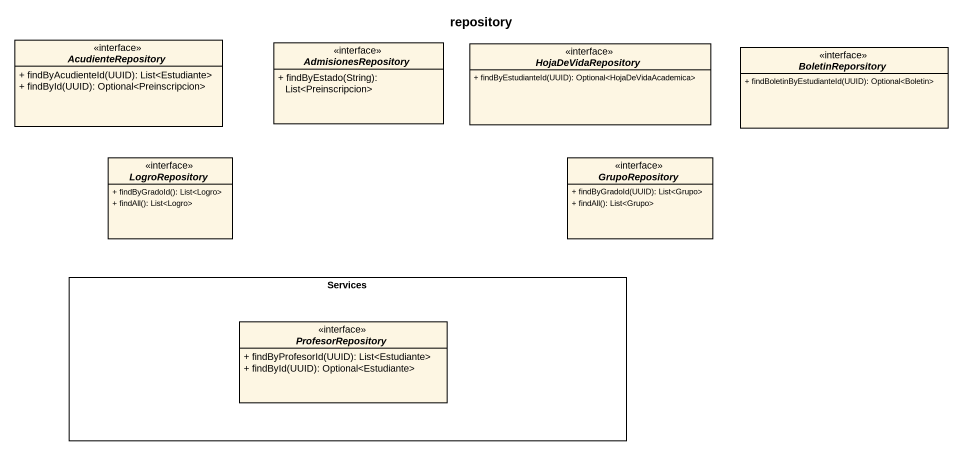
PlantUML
@startuml
title repository
hide circle
hide empty members
skinparam classAttributeIconSize 0
interface AcudienteRepository {
  + findByAcudienteId(UUID): List<Estudiante>
  + findById(UUID): Optional<Preinscripcion>
}
interface AdmisionesRepository {
  + findByEstado(String): List<Preinscripcion>
}
interface HojaDeVidaRepository {
  + findByEstudianteId(UUID): Optional<HojaDeVidaAcademica>
}
interface BoletinReporsitory {
  + findBoletinByEstudianteId(UUID): Optional<Boletin>
}
interface LogroRepository {
  + findByGradoId(): List<Logro>
  + findAll(): List<Logro>
}
interface GrupoRepository {
  + findByGradoId(UUID): List<Grupo>
  + findAll(): List<Grupo>
}
rectangle Services {
  interface ProfesorRepository {
    + findByProfesorId(UUID): List<Estudiante>
    + findById(UUID): Optional<Estudiante>
  }
}
@enduml
